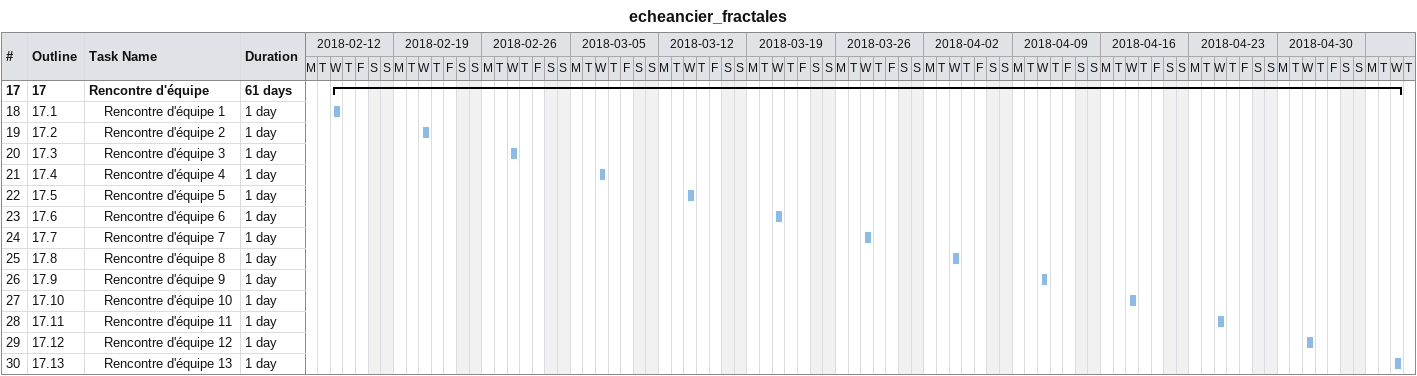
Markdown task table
echeancier_fractales

| ID | WBS | Task | Duration | Start | Finish |
|---|---|---|---|---|---|
| 17 | 17 | **Rencontre d'équipe** | 61d | 2018-02-14 | 2018-05-09 |
| 18 | 17.1 | Rencontre d'équipe 1 | 1d | 2018-02-14 | 2018-02-14 |
| 19 | 17.2 | Rencontre d'équipe 2 | 1d | 2018-02-21 | 2018-02-21 |
| 20 | 17.3 | Rencontre d'équipe 3 | 1d | 2018-02-28 | 2018-02-28 |
| 21 | 17.4 | Rencontre d'équipe 4 | 1d | 2018-03-07 | 2018-03-07 |
| 22 | 17.5 | Rencontre d'équipe 5 | 1d | 2018-03-14 | 2018-03-14 |
| 23 | 17.6 | Rencontre d'équipe 6 | 1d | 2018-03-21 | 2018-03-21 |
| 24 | 17.7 | Rencontre d'équipe 7 | 1d | 2018-03-28 | 2018-03-28 |
| 25 | 17.8 | Rencontre d'équipe 8 | 1d | 2018-04-04 | 2018-04-04 |
| 26 | 17.9 | Rencontre d'équipe 9 | 1d | 2018-04-11 | 2018-04-11 |
| 27 | 17.10 | Rencontre d'équipe 10 | 1d | 2018-04-18 | 2018-04-18 |
| 28 | 17.11 | Rencontre d'équipe 11 | 1d | 2018-04-25 | 2018-04-25 |
| 29 | 17.12 | Rencontre d'équipe 12 | 1d | 2018-05-02 | 2018-05-02 |
| 30 | 17.13 | Rencontre d'équipe 13 | 1d | 2018-05-09 | 2018-05-09 |
